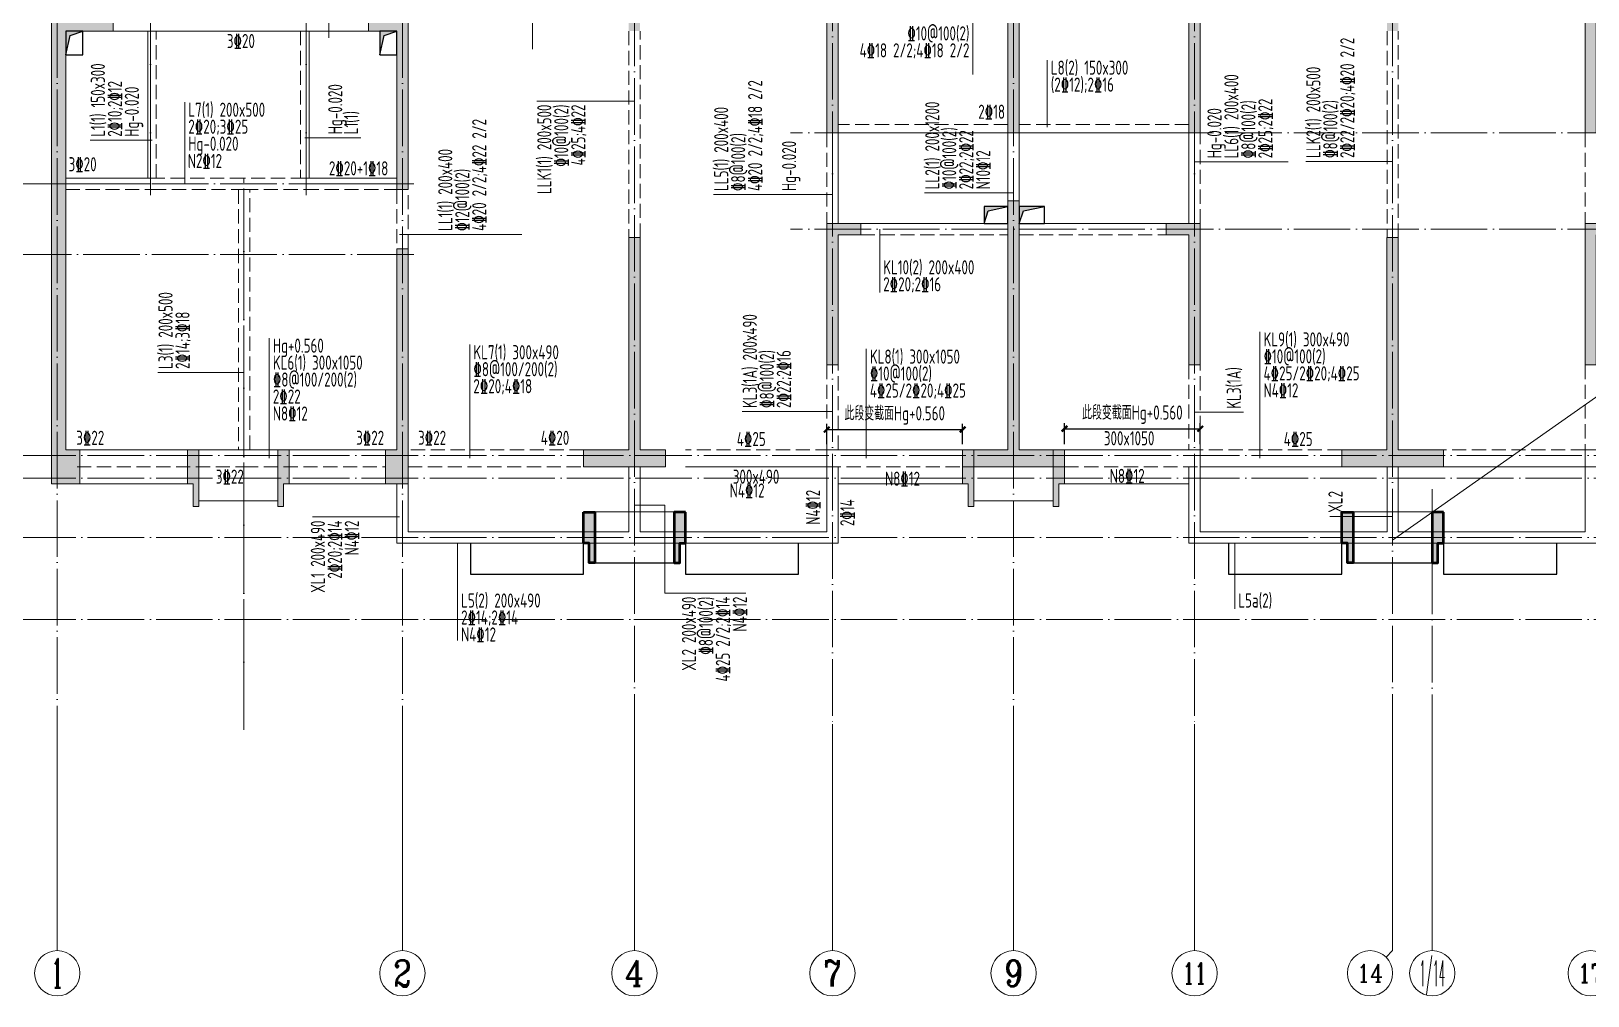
# Model space of a CAD drawing. Extents: x -129922 to 1190196, y -520662 to 139923.
# Drawn here: x 982609 to 1010121, y -324165 to -307113 of the extents above; entities that cross this region are included whole.
import ezdxf
from ezdxf.enums import TextEntityAlignment as Align

# ---------------------------------------------------------------- set-up
doc = ezdxf.new("R2010")
doc.units = 0
doc.header["$LTSCALE"] = 1000
doc.header["$MEASUREMENT"] = 0
doc.linetypes.add('DASH', pattern=[0.35, 0.25, -0.1])
doc.linetypes.add('DOTE', pattern=[2.42, 2, -0.2, 0.02, -0.2])
for name, color, linetype, lineweight in [('A-墙体', 140, 'Continuous', 50), ('A-大样-填充', 8, 'Continuous', 9), ('A-标注-轴号', 3, 'Continuous', 15), ('A-标注-轴号文字', 7, 'Continuous', 15), ('A-轴线-塔楼', 1, 'DOTE', 9), ('A-轴线-塔楼$J4-三层平面图-山2', 1, 'DOTE', 9), ('A-轴线-隔墙', 41, 'DOTE', 9), ('S-基础-DQ', 6, 'Continuous', 20), ('S-墙柱-HATCH', 251, 'Continuous', 9), ('S-墙柱-WALL', 6, 'Continuous', 20), ('S-大样-DIM', 3, 'Continuous', 20), ('S-大样-HATCH', 251, 'Continuous', 9), ('S-大样-实线', 2, 'Continuous', 20), ('S-板-BEAM', 4, 'DASH', 20), ('S-板-BEAM-CON', 2, 'Continuous', 20), ('S-板-文字', 7, 'Continuous', 20), ('S-板-模板线条', 140, 'Continuous', 20), ('S-梁-垂直原位标注', 140, 'Continuous', 20), ('S-梁-垂直集中标注', 45, 'Continuous', 20), ('S-梁-水平原位标注', 21, 'Continuous', 20), ('S-梁-水平集中标注', 191, 'Continuous', 20)]:
    doc.layers.add(name, color=color, linetype=linetype, lineweight=lineweight)
doc.layers.add('HOLE', color=5, linetype='Continuous')
doc.layers.add('HOLE_HATCH', color=9, linetype='Continuous')
doc.styles.add('_TCH_AXIS', font='COMPLEX.shx', dxfattribs={"bigfont": 'hztxt.shx'})
doc.styles.add('COMPLEX', font='COMPLEX')
doc.styles.add('TSSD_Rein', font='tssdeng.shx', dxfattribs={"width": 0.7, "bigfont": 'hztxt.shx'})
doc.styles.add('TSSD_REIN_T3', font='tssdeng.shx', dxfattribs={"width": 0.7, "bigfont": 'hztxt.shx'})
doc.dimstyles.new('_TCH_ARCH&&100', dxfattribs={"dimtxt": 250, "dimasz": 100, "dimexe": 100, "dimexo": 100, "dimgap": 100, "dimtad": 1, "dimdec": 0, "dimzin": 0, "dimdsep": 46, "dimtxsty": 'TSSD_REIN_T3', "dimblk": 'ARCHTICK', "dimcen": 0.09, "dimclrt": 7, "dimazin": 2, "dimtfac": 1, "dimtdec": 0, "dimtix": 1, "dimtmove": 2, "dimatfit": 3, "dimfxl": 0, "dimtolj": 1, "dimtzin": 0, "dimarcsym": 0})

# ---------------------------------------------------------------- blocks, each defined once
blk = doc.blocks.new('20191023.11405152')
at = {"layer": 'S-大样-HATCH'}
h = blk.add_hatch(color=256, dxfattribs=at)
h.dxf.hatch_style = 1
h.paths.add_polyline_path([(-100, 0), (0, 0), (0, -400), (100, -400), (100, 600), (-100, 600)])
at = {"layer": 'S-大样-实线'}
blk.add_lwpolyline([(-100, 0), (0, 0), (0, -400), (100, -400), (100, 600), (-100, 600)], close=True, dxfattribs=at)
blk = doc.blocks.new('_ArchTick')
at = {"color": 0, "linetype": 'ByBlock', "const_width": 0.4}
blk.add_lwpolyline([(-0.5, -0.5), (0.5, 0.5)], dxfattribs=at)
blk = doc.blocks.new('*D508')
at = {"layer": 'Defpoints', "color": 0, "linetype": 'Continuous'}
for p in [(999071, -314155), (996671, -314513), (999071, -314513)]:
    blk.add_point(p, dxfattribs=at)
at = {"layer": 'S-梁-水平集中标注', "color": 0, "linetype": 'Continuous', "lineweight": -2}
for p, q in [((996671, -314413), (996671, -314055)), ((996671, -314155), (999071, -314155)), ((999071, -314413), (999071, -314055))]:
    blk.add_line(p, q, dxfattribs=at)
at = {"layer": 'S-梁-水平集中标注', "color": 0, "linetype": 'Continuous', "lineweight": -2, "xscale": 100, "yscale": 100, "zscale": 100, "rotation": 180}
blk.add_blockref('_ArchTick', (996671, -314155), dxfattribs=at)
at = {"layer": 'S-梁-水平集中标注', "color": 0, "linetype": 'Continuous', "lineweight": -2, "xscale": 100, "yscale": 100, "zscale": 100}
blk.add_blockref('_ArchTick', (999071, -314155), dxfattribs=at)
at = {"layer": 'S-梁-水平集中标注', "color": 7, "linetype": 'Continuous', "insert": (997871, -313906), "char_height": 250, "attachment_point": 5, "style": 'TSSD_REIN_T3'}
blk.add_mtext('\\A1;此段变截面Hg+0.560', dxfattribs=at)
blk = doc.blocks.new('*D509')
at = {"layer": 'Defpoints', "color": 0, "linetype": 'Continuous'}
for p in [(1003271, -314141), (1000871, -314513), (1003271, -314513)]:
    blk.add_point(p, dxfattribs=at)
at = {"layer": 'S-梁-水平集中标注', "color": 0, "linetype": 'Continuous', "lineweight": -2}
for p, q in [((1000871, -314413), (1000871, -314041)), ((1000871, -314141), (1003271, -314141)), ((1003271, -314413), (1003271, -314041))]:
    blk.add_line(p, q, dxfattribs=at)
at = {"layer": 'S-梁-水平集中标注', "color": 0, "linetype": 'Continuous', "lineweight": -2, "xscale": 100, "yscale": 100, "zscale": 100, "rotation": 180}
blk.add_blockref('_ArchTick', (1000871, -314141), dxfattribs=at)
at = {"layer": 'S-梁-水平集中标注', "color": 0, "linetype": 'Continuous', "lineweight": -2, "xscale": 100, "yscale": 100, "zscale": 100}
blk.add_blockref('_ArchTick', (1003271, -314141), dxfattribs=at)
at = {"layer": 'S-梁-水平集中标注', "color": 7, "linetype": 'Continuous', "insert": (1002071, -313892), "char_height": 250, "attachment_point": 5, "style": 'TSSD_REIN_T3'}
blk.add_mtext('\\A1;此段变截面Hg+0.560', dxfattribs=at)
blk = doc.blocks.new('sfdhgfjhgfkjhgkjhgk')
at = {"layer": 'S-板-BEAM'}
for p, q in [((6590541, -1427554), (6590541, -1424954)), ((6593091, -1424954), (6593091, -1427554)), ((6598891, -1424954), (6598891, -1428604)), ((6599091, -1428604), (6599091, -1424954)), ((6612291, -1424954), (6612291, -1428604)), ((6612491, -1428604), (6612491, -1424954)), ((6602391, -1426754), (6602391, -1428354)), ((6605591, -1426604), (6602591, -1426604)), ((6608791, -1426604), (6605791, -1426604)), ((6608991, -1428354), (6608991, -1426754)), ((6615791, -1426754), (6615791, -1428354)), ((6592091, -1427554), (6590466, -1427554)), ((6593166, -1427554), (6592091, -1427554)), ((6588941, -1427754), (6590466, -1427754)), ((6590466, -1427754), (6592091, -1427754)), ((6591991, -1427754), (6591991, -1432354)), ((6592091, -1427754), (6593166, -1427754)), ((6592191, -1432354), (6592191, -1427754)), ((6593166, -1427754), (6594791, -1427754)), ((6594791, -1427754), (6594791, -1428804)), ((6594991, -1428804), (6594991, -1427754)), ((6602991, -1428554), (6605591, -1428554)), ((6605791, -1428554), (6608391, -1428554)), ((6602391, -1430854), (6602391, -1432354)), ((6602591, -1432354), (6602591, -1430854)), ((6608791, -1430854), (6608791, -1432354)), ((6608991, -1432354), (6608991, -1430854)), ((6615791, -1430854), (6615791, -1432354)), ((6598091, -1432354), (6594991, -1432354)), ((6602441, -1432354), (6599891, -1432354)), ((6611841, -1432354), (6608991, -1432354)), ((6615791, -1432354), (6613291, -1432354)), ((6589141, -1432654), (6592091, -1432654)), ((6592091, -1432654), (6594591, -1432654)), ((6594991, -1432654), (6598091, -1432654)), ((6602391, -1432654), (6604791, -1432654)), ((6606591, -1432654), (6608991, -1432654)), ((6615791, -1432654), (6618191, -1432654))]:
    blk.add_line(p, q, dxfattribs=at)
at = {"layer": 'S-板-BEAM-CON'}
for p, q in [((6589781, -1424954), (6590466, -1424954)), ((6590391, -1424954), (6590391, -1427554)), ((6593166, -1424954), (6590466, -1424954)), ((6590466, -1424954), (6593166, -1424954)), ((6593166, -1424954), (6593591, -1424954)), ((6593241, -1427554), (6593241, -1424954)), ((6593591, -1424954), (6594291, -1424954)), ((6602591, -1426754), (6605591, -1426754)), ((6602591, -1428354), (6602591, -1426754)), ((6605591, -1426754), (6605591, -1427954)), ((6605791, -1426754), (6608791, -1426754)), ((6605791, -1426754), (6605791, -1427954)), ((6608791, -1426754), (6608791, -1428354)), ((6590466, -1427554), (6588941, -1427554)), ((6594791, -1427554), (6593166, -1427554)), ((6605591, -1428354), (6602991, -1428354)), ((6608391, -1428354), (6605791, -1428354)), ((6592091, -1432354), (6589141, -1432354)), ((6594591, -1432354), (6592091, -1432354)), ((6604791, -1432354), (6602391, -1432354)), ((6602391, -1432354), (6602391, -1433804)), ((6608991, -1432354), (6606591, -1432354)), ((6608991, -1433804), (6608991, -1432354)), ((6618191, -1432354), (6615791, -1432354)), ((6615791, -1432354), (6615791, -1433804)), ((6598891, -1432654), (6598891, -1433804)), ((6599091, -1433804), (6599091, -1432654)), ((6599891, -1432654), (6602391, -1432654)), ((6602591, -1434004), (6602591, -1432654)), ((6608791, -1432654), (6608791, -1434004)), ((6608991, -1432654), (6611841, -1432654)), ((6612291, -1432654), (6612291, -1433804)), ((6612491, -1433804), (6612491, -1432654)), ((6613291, -1432654), (6615791, -1432654)), ((6594791, -1432954), (6594791, -1434004)), ((6594991, -1433804), (6594991, -1432954)), ((6598891, -1433804), (6594991, -1433804)), ((6602391, -1433804), (6599091, -1433804)), ((6612291, -1433804), (6608991, -1433804)), ((6615791, -1433804), (6612491, -1433804)), ((6594791, -1434004), (6598991, -1434004)), ((6598991, -1434004), (6602591, -1434004)), ((6608791, -1434004), (6612391, -1434004)), ((6612391, -1434004), (6615991, -1434004))]:
    blk.add_line(p, q, dxfattribs=at)
at = {"layer": 'S-板-模板线条', "lineweight": -3}
for p, q in [((6596091, -1434004), (6596091, -1434554)), ((6598091, -1434554), (6598091, -1433954)), ((6599891, -1433954), (6599891, -1434554)), ((6601891, -1434554), (6601891, -1434004)), ((6609491, -1434004), (6609491, -1434554)), ((6611491, -1434554), (6611491, -1434004)), ((6613291, -1434004), (6613291, -1434554)), ((6615291, -1434554), (6615291, -1434004)), ((6598291, -1434354), (6599691, -1434354)), ((6611691, -1434354), (6613091, -1434354)), ((6596091, -1434554), (6598091, -1434554)), ((6599891, -1434554), (6601891, -1434554)), ((6609491, -1434554), (6611491, -1434554)), ((6613291, -1434554), (6615291, -1434554))]:
    blk.add_line(p, q, dxfattribs=at)
at = {"layer": 'S-板-模板线条', "ltscale": 0.5}
for points in [[(6588691, -1432954), (6591191, -1432954), (6591191, -1433354), (6591291, -1433354), (6591291, -1433254), (6592691, -1433254), (6592691, -1433354), (6592791, -1433354), (6592791, -1432954), (6594791, -1432954), (6594791, -1434004), (6598091, -1434004), (6598091, -1433454), (6599891, -1433454), (6599891, -1434004), (6602591, -1434004), (6602591, -1432954), (6604891, -1432954), (6604891, -1433354), (6604991, -1433354), (6604991, -1433254), (6606391, -1433254), (6606391, -1433354), (6606491, -1433354), (6606491, -1432954), (6608791, -1432954), (6608791, -1434004), (6611491, -1434004), (6611491, -1433454), (6612391, -1433454)], [(6615991, -1434004), (6613291, -1434004), (6613291, -1433454), (6612391, -1433454)]]:
    blk.add_lwpolyline(points, dxfattribs=at)
blk = doc.blocks.new('safdjhfgjhgfkjhgk')
at = {"layer": 'S-梁-水平集中标注'}
blk.add_line((6921835, -1434004), (6921835, -1435166), dxfattribs=at)
at = {"layer": 'S-梁-水平集中标注', "linetype": 'Continuous', "style": 'TSSD_Rein', "width": 0.7}
blk.add_text('L5a(2)', height=250, dxfattribs=at).set_placement((6921898, -1435143))
blk = doc.blocks.new('_AXISO')
blk.add_circle((0, 0), 0.5)
at = {"layer": 'S-板-文字', "style": 'COMPLEX', "width": 1.041667}
blk.add_attdef('A', text='', height=0.56, dxfattribs=at).set_placement((-0.25, -0.28), (0.25, -0.28), align=Align.FIT)
blk = doc.blocks.new('ZHOUWANG3')
at = {"layer": 'A-标注-轴号'}
for p, q in [((88652, 226834), (88652, 222834)), ((94752, 226834), (94752, 222834)), ((98852, 226834), (98852, 222834)), ((102352, 226834), (102352, 222834)), ((105552, 226834), (105552, 222834)), ((108752, 226834), (108752, 222834)), ((112252, 226834), (112252, 222834)), ((112952, 226834), (112952, 222834)), ((112135, 222716), (112252, 222834))]:
    blk.add_line(p, q, dxfattribs=at)
at = {"layer": 'A-轴线-塔楼', "linetype": 'DOTE', "ltscale": 0.5}
for p, q in [((88652, 248942), (88652, 226834)), ((94752, 248942), (94752, 226834)), ((105552, 248942), (105552, 226834)), ((98852, 241886), (98852, 226834)), ((112252, 241886), (112252, 226834)), ((102352, 240086), (102352, 226834)), ((108752, 240086), (108752, 226834)), ((122394, 235586), (101608, 235586)), ((139798, 231586), (85362, 231586)), ((112952, 230993), (112952, 226834)), ((139798, 228686), (85362, 228686))]:
    blk.add_line(p, q, dxfattribs=at)
at = {"layer": 'A-轴线-隔墙', "ltscale": 0.5}
for p, q in [((90302, 236186), (90302, 248942)), ((93052, 236186), (93052, 248942)), ((93452, 238966), (93452, 248942)), ((97052, 238770), (97052, 241936)), ((122394, 237286), (101608, 237286)), ((94952, 236386), (85362, 236386)), ((91952, 226834), (91952, 236486)), ((94952, 235136), (85362, 235136)), ((139798, 231186), (85362, 231186)), ((139798, 230136), (85362, 230136))]:
    blk.add_line(p, q, dxfattribs=at)
at = {"layer": 'A-标注-轴号'}
ref = blk.add_blockref('_AXISO', (88652, 222434), dxfattribs=dict(at, xscale=800, yscale=800, zscale=800))
ref.add_attrib('A', '1', dxfattribs={"layer": 'A-标注-轴号文字', "height": 515, "style": '_TCH_AXIS'}).set_placement((88542, 222176), (88762, 222176), align=Align.FIT)
ref = blk.add_blockref('_AXISO', (94752, 222434), dxfattribs=dict(at, xscale=800, yscale=800, zscale=800))
ref.add_attrib('A', '2', dxfattribs={"layer": 'A-标注-轴号文字', "height": 466, "style": '_TCH_AXIS'}).set_placement((94597, 222201), (94907, 222201), align=Align.FIT)
ref = blk.add_blockref('_AXISO', (98852, 222434), dxfattribs=dict(at, xscale=800, yscale=800, zscale=800))
ref.add_attrib('A', '4', dxfattribs={"layer": 'A-标注-轴号文字', "height": 445, "style": '_TCH_AXIS'}).set_placement((98682, 222211), (99022, 222211), align=Align.FIT)
ref = blk.add_blockref('_AXISO', (102352, 222434), dxfattribs=dict(at, xscale=800, yscale=800, zscale=800))
ref.add_attrib('A', '7', dxfattribs={"layer": 'A-标注-轴号文字', "height": 466, "style": '_TCH_AXIS'}).set_placement((102197, 222201), (102507, 222201), align=Align.FIT)
ref = blk.add_blockref('_AXISO', (105552, 222434), dxfattribs=dict(at, xscale=800, yscale=800, zscale=800))
ref.add_attrib('A', '9', dxfattribs={"layer": 'A-标注-轴号文字', "height": 466, "style": '_TCH_AXIS'}).set_placement((105397, 222201), (105707, 222201), align=Align.FIT)
ref = blk.add_blockref('_AXISO', (108752, 222434), dxfattribs=dict(at, xscale=800, yscale=800, zscale=800))
ref.add_attrib('A', '11', dxfattribs={"layer": 'A-标注-轴号文字', "height": 368.8, "style": '_TCH_AXIS'}).set_placement((108541, 222249), (108963, 222249), align=Align.FIT)
ref = blk.add_blockref('_AXISO', (111852, 222434), dxfattribs=dict(at, xscale=800, yscale=800, zscale=800))
ref.add_attrib('A', '14', dxfattribs={"layer": 'A-标注-轴号文字', "height": 314.1, "style": '_TCH_AXIS'}).set_placement((111620, 222277), (112084, 222277), align=Align.FIT)
ref = blk.add_blockref('_AXISO', (112952, 222434), dxfattribs=dict(at, xscale=800, yscale=800, zscale=800))
ref.add_attrib('A', '1/14', dxfattribs={"layer": 'A-标注-轴号文字', "height": 452.5, "style": '_TCH_AXIS', "width": 0.308824}).set_placement((112726, 222207), (113178, 222207), align=Align.FIT)
ref = blk.add_blockref('_AXISO', (115752, 222434), dxfattribs=dict(at, xscale=800, yscale=800, zscale=800))
ref.add_attrib('A', '17', dxfattribs={"layer": 'A-标注-轴号文字', "height": 328.4, "style": '_TCH_AXIS'}).set_placement((115525, 222269), (115979, 222269), align=Align.FIT)
blk = doc.blocks.new('sgjhfgjhgj')
at = {"layer": 'HOLE_HATCH', "ltscale": 0.5}
for points in [[(260719, 602712), (261019, 602712), (260794, 602637), (260719, 602292)], [(266269, 602712), (266569, 602712), (266344, 602637), (266269, 602292)], [(276948, 599612), (277368, 599612), (277023, 599537), (276948, 599312)], [(277569, 599612), (278014, 599612), (277644, 599537), (277569, 599312)]]:
    blk.add_hatch(color=256, dxfattribs=at).paths.add_polyline_path(points)
at = {"layer": 'HOLE', "ltscale": 0.5}
for points in [[(260719, 602292), (261019, 602292), (261019, 602712), (260719, 602712)], [(266269, 602292), (266569, 602292), (266569, 602712), (266269, 602712)], [(276948, 599312), (277368, 599312), (277368, 599612), (276948, 599612)], [(277569, 599312), (278014, 599312), (278014, 599612), (277569, 599612)]]:
    blk.add_lwpolyline(points, close=True, dxfattribs=at)
for points in [[(260719, 602292), (260794, 602637), (261019, 602712)], [(266269, 602292), (266344, 602637), (266569, 602712)], [(276948, 599312), (277023, 599537), (277368, 599612)], [(277569, 599312), (277644, 599537), (278014, 599612)]]:
    blk.add_lwpolyline(points, dxfattribs=at)
blk = doc.blocks.new('safhgfjhgfj')
at = {"layer": 'S-墙柱-HATCH', "ltscale": 0.2}
h = blk.add_hatch(color=256, dxfattribs=at)
h.paths.add_polyline_path([(6336110, -688648), (6336110, -694018), (6335910, -694018), (6335910, -693248), (6333210, -693248), (6333210, -693048), (6333310, -693048), (6335910, -693048), (6335910, -687998), (6336510, -687998), (6336510, -688648)])
h.paths.add_polyline_path([(6312710, -703448), (6312710, -703148), (6311910, -703148), (6311910, -698748), (6311710, -698748), (6311710, -703148), (6310910, -703148), (6310910, -703448)])
h.paths.add_polyline_path([(6311910, -697548), (6311710, -697548), (6311710, -695048), (6311310, -695048), (6311310, -694848), (6312310, -694848), (6312310, -695048), (6311910, -695048)])
h.paths.add_polyline_path([(6325110, -697548), (6325310, -697548), (6325310, -695048), (6325710, -695048), (6325710, -694848), (6324710, -694848), (6324710, -695048), (6325110, -695048)])
h.paths.add_polyline_path([(6324310, -703448), (6324310, -703148), (6325110, -703148), (6325110, -698748), (6325310, -698748), (6325310, -703148), (6326110, -703148), (6326110, -703448)])
h.paths.add_polyline_path([(6331360, -703448), (6331360, -703148), (6331810, -703148), (6331810, -699398), (6332010, -699398), (6332010, -703148), (6332810, -703148), (6332810, -703448)])
h.paths.add_polyline_path([(6332010, -695748), (6331810, -695748), (6331810, -693248), (6331660, -693248), (6331660, -693048), (6332010, -693048)])
h.paths.add_polyline_path([(6336310, -703148), (6336110, -703148), (6336110, -699598), (6335910, -699598), (6335910, -703748), (6336310, -703748)])
h.paths.add_polyline_path([(6336610, -695748), (6336110, -695748), (6336110, -698548), (6335910, -698548), (6335910, -695498), (6336610, -695498)])
h.paths.add_polyline_path([(6319410, -703448), (6319410, -703148), (6318610, -703148), (6318610, -699398), (6318410, -699398), (6318410, -703148), (6317610, -703148), (6317610, -703448)])
h.paths.add_polyline_path([(6318410, -695748), (6318610, -695748), (6318610, -693248), (6318960, -693248), (6318960, -693048), (6318060, -693048), (6318060, -693248), (6318410, -693248)])
h.paths.add_polyline_path([(6307910, -693048), (6307910, -693248), (6309510, -693248), (6309510, -693688), (6309710, -693688), (6309710, -693048)])
h.paths.add_polyline_path([(6314110, -693248), (6315860, -693248), (6315860, -693048), (6313910, -693048), (6313910, -693688), (6314110, -693688)])
h.paths.add_polyline_path([(6322910, -693248), (6321160, -693248), (6321160, -693048), (6323110, -693048), (6323110, -693688), (6322910, -693688)])
h.paths.add_polyline_path([(6329135, -693048), (6329135, -693248), (6327510, -693248), (6327510, -693688), (6327310, -693688), (6327310, -693048)])
h.paths.add_polyline_path([(6321360, -691748), (6321360, -690648), (6319760, -690648), (6319760, -688348), (6317260, -688348), (6317260, -690648), (6315660, -690648), (6315660, -691748), (6315860, -691748), (6315860, -690848), (6317960, -690848), (6317960, -690648), (6317460, -690648), (6317460, -688548), (6319560, -688548), (6319560, -690648), (6319060, -690648), (6319060, -690848), (6321160, -690848), (6321160, -691748)])
h.paths.add_polyline_path([(6307910, -690498), (6307910, -691698), (6308110, -691698), (6308110, -687998), (6305610, -687998), (6305610, -688698), (6305810, -688698), (6305810, -688198), (6307910, -688198), (6307910, -690298), (6305810, -690298), (6305810, -689798), (6305610, -689798), (6305610, -690498)])
h.paths.add_polyline_path([(6300910, -688648), (6300910, -694018), (6301110, -694018), (6301110, -693248), (6303810, -693248), (6303810, -693048), (6303710, -693048), (6301110, -693048), (6301110, -687998), (6300510, -687998), (6300510, -688648)])
h.paths.add_polyline_path([(6313910, -695048), (6314910, -695048), (6314910, -697548), (6315110, -697548), (6315110, -694848), (6313910, -694848)])
h.paths.add_polyline_path([(6300410, -695748), (6300910, -695748), (6300910, -698548), (6301110, -698548), (6301110, -695498), (6300410, -695498)])
h.paths.add_polyline_path([(6295310, -703148), (6295060, -703148), (6295060, -695748), (6295900, -695748), (6295900, -695498), (6294810, -695498), (6294810, -703748), (6295310, -703748)])
h.paths.add_polyline_path([(6305660, -703448), (6305660, -703148), (6305210, -703148), (6305210, -699398), (6305010, -699398), (6305010, -703148), (6304210, -703148), (6304210, -703448)])
h.paths.add_polyline_path([(6315110, -701648), (6315110, -699148), (6314510, -699148), (6314510, -699348), (6314910, -699348), (6314910, -701648)])
h.paths.add_polyline_path([(6308710, -699348), (6309110, -699348), (6309110, -699148), (6308510, -699148), (6308510, -701648), (6308710, -701648)])
h.paths.add_polyline_path([(6308710, -695048), (6309710, -695048), (6309710, -694848), (6308510, -694848), (6308510, -697548), (6308710, -697548)])
h.paths.add_polyline_path([(6305010, -695748), (6305210, -695748), (6305210, -693248), (6305360, -693248), (6305360, -693048), (6305010, -693048)])
h.paths.add_polyline_path([(6328110, -690798), (6330810, -690798), (6330810, -690148), (6330610, -690148), (6330610, -690598), (6328110, -690598), (6328110, -688598), (6330610, -688598), (6330610, -689048), (6330810, -689048), (6330810, -687998), (6330310, -687998), (6330310, -688398), (6327910, -688398), (6327910, -691698), (6328110, -691698)])
h.paths.add_polyline_path([(6323110, -695048), (6322110, -695048), (6322110, -697548), (6321910, -697548), (6321910, -694848), (6323110, -694848)])
h.paths.add_polyline_path([(6341710, -703148), (6341960, -703148), (6341960, -695748), (6341120, -695748), (6341120, -695498), (6342210, -695498), (6342210, -703748), (6341710, -703748)])
h.paths.add_polyline_path([(6321910, -701648), (6321910, -699148), (6322510, -699148), (6322510, -699348), (6322110, -699348), (6322110, -701648)])
h.paths.add_polyline_path([(6328310, -699348), (6327910, -699348), (6327910, -699148), (6328510, -699148), (6328510, -701648), (6328310, -701648)])
h.paths.add_polyline_path([(6328310, -695048), (6327310, -695048), (6327310, -694848), (6328510, -694848), (6328510, -697548), (6328310, -697548)])
h.paths.add_polyline_path([(6300710, -703148), (6300910, -703148), (6300910, -699598), (6301110, -699598), (6301110, -703748), (6300710, -703748)])
at = {"layer": 'S-墙柱-WALL'}
for points in [[(6308710, -695048), (6309710, -695048), (6309710, -694848), (6308510, -694848), (6308510, -697548), (6308710, -697548)], [(6311910, -697548), (6311710, -697548), (6311710, -695048), (6311310, -695048), (6311310, -694848), (6312310, -694848), (6312310, -695048), (6311910, -695048)], [(6313910, -695048), (6314910, -695048), (6314910, -697548), (6315110, -697548), (6315110, -694848), (6313910, -694848)], [(6323110, -695048), (6322110, -695048), (6322110, -697548), (6321910, -697548), (6321910, -694848), (6323110, -694848)], [(6295310, -703148), (6295060, -703148), (6295060, -695748), (6295900, -695748), (6295900, -695498), (6294810, -695498), (6294810, -703748), (6295310, -703748)], [(6300410, -695748), (6300910, -695748), (6300910, -698548), (6301110, -698548), (6301110, -695498), (6300410, -695498)], [(6312710, -703448), (6312710, -703148), (6311910, -703148), (6311910, -698748), (6311710, -698748), (6311710, -703148), (6310910, -703148), (6310910, -703448)], [(6308710, -699348), (6309110, -699348), (6309110, -699148), (6308510, -699148), (6308510, -701648), (6308710, -701648)], [(6315110, -701648), (6315110, -699148), (6314510, -699148), (6314510, -699348), (6314910, -699348), (6314910, -701648)], [(6321910, -701648), (6321910, -699148), (6322510, -699148), (6322510, -699348), (6322110, -699348), (6322110, -701648)], [(6300710, -703148), (6300910, -703148), (6300910, -699598), (6301110, -699598), (6301110, -703748), (6300710, -703748)], [(6305660, -703448), (6305660, -703148), (6305210, -703148), (6305210, -699398), (6305010, -699398), (6305010, -703148), (6304210, -703148), (6304210, -703448)], [(6319410, -703448), (6319410, -703148), (6318610, -703148), (6318610, -699398), (6318410, -699398), (6318410, -703148), (6317610, -703148), (6317610, -703448)]]:
    blk.add_lwpolyline(points, close=True, dxfattribs=at)

msp = doc.modelspace()

# ---------------------------------------------------------------- hatches: boundary and pattern name
at = {"layer": 'A-大样-填充', "ltscale": 0.5}
h = msp.add_hatch(color=256, dxfattribs=at)
h.dxf.hatch_style = 1
h.paths.add_polyline_path([(992370.7, -315612.6), (992570.7, -315612.6), (992570.7, -316512.6), (992470.7, -316512.6), (992470.7, -316162.6), (992370.7, -316162.6)])
h = msp.add_hatch(color=256, dxfattribs=at)
h.dxf.hatch_style = 1
h.paths.add_polyline_path([(994170.7, -315612.6), (993970.7, -315612.6), (993970.7, -316512.6), (994070.7, -316512.6), (994070.7, -316162.6), (994170.7, -316162.6)])
h = msp.add_hatch(color=256, dxfattribs=at)
h.dxf.hatch_style = 1
h.paths.add_polyline_path([(1005770.7, -315612.6), (1005970.7, -315612.6), (1005970.7, -316512.6), (1005870.7, -316512.6), (1005870.7, -316162.6), (1005770.7, -316162.6)])
h = msp.add_hatch(color=256, dxfattribs=at)
h.dxf.hatch_style = 1
h.paths.add_polyline_path([(1007570.7, -315612.6), (1007370.7, -315612.6), (1007370.7, -316512.6), (1007470.7, -316512.6), (1007470.7, -316162.6), (1007570.7, -316162.6)])

# ---------------------------------------------------------------- linework, layer by layer
at = {"layer": 'A-墙体'}
for points in [[(992370.7, -315612.6), (992570.7, -315612.6), (992570.7, -316512.6), (992470.7, -316512.6), (992470.7, -316162.6), (992370.7, -316162.6), (992370.7, -315612.6)], [(994170.7, -315612.6), (993970.7, -315612.6), (993970.7, -316512.6), (994070.7, -316512.6), (994070.7, -316162.6), (994170.7, -316162.6), (994170.7, -315612.6)], [(1005770.7, -315612.6), (1005970.7, -315612.6), (1005970.7, -316512.6), (1005870.7, -316512.6), (1005870.7, -316162.6), (1005770.7, -316162.6), (1005770.7, -315612.6)], [(1007570.7, -315612.6), (1007370.7, -315612.6), (1007370.7, -316512.6), (1007470.7, -316512.6), (1007470.7, -316162.6), (1007570.7, -316162.6), (1007570.7, -315612.6)]]:
    msp.add_lwpolyline(points, dxfattribs=at)
at = {"layer": 'A-轴线-塔楼$J4-三层平面图-山2'}
msp.add_lwpolyline([(986370.7, -319465.4), (986370.7, -309712.6)], dxfattribs=at)
at = {"layer": 'S-基础-DQ', "ltscale": 0.5}
for points in [[(983220.7, -309812.6), (984720.7, -309812.6), (984720.7, -307112.6)], [(988970.7, -309812.6), (987470.7, -309812.6), (987470.7, -307112.6)], [(996770.7, -310512.6), (996770.7, -308912.6)], [(1003170.7, -310512.6), (1003170.7, -308912.6)]]:
    msp.add_lwpolyline(points, dxfattribs=at)
at = {"layer": 'S-梁-垂直原位标注'}
msp.add_lwpolyline([(1006670.7, -316112.6), (1030270.7, -299512.6)], dxfattribs=at)
at = {"layer": 'S-梁-垂直集中标注'}
for p, q in [((993270.7, -308347.9), (991543.2, -308347.9)), ((984745.7, -309042.4), (983653.9, -309042.4)), ((987445.7, -308998.9), (988436.1, -308998.9)), ((1003170.7, -309423.2), (1004826.8, -309423.2)), ((1006670.7, -309417.1), (1005134.4, -309417.1)), ((996770.7, -310001.1), (994669.4, -310001.1)), ((999970.7, -309971.7), (998399.4, -309971.7)), ((989120.7, -310706.1), (991282.2, -310706.1)), ((986370.7, -313146.2), (984849.7, -313146.2)), ((996770.7, -313836.6), (995176, -313836.6)), ((1003170.7, -313848.3), (1004036.7, -313848.3)), ((993270.7, -315488.8), (993810.4, -315488.8)), ((993810.4, -315488.8), (993810.4, -317046.7)), ((989120.7, -315700.3), (987579.7, -315700.3)), ((1006670.7, -315689.2), (1005563.3, -315689.2)), ((993810.4, -317046.7), (995239.4, -317046.7))]:
    msp.add_line(p, q, dxfattribs=at)
at = {"layer": 'S-梁-水平集中标注'}
for p, q in [((999254.1, -306312.6), (999254.1, -307877.3)), ((1000566.8, -308812.6), (1000566.8, -307623.2)), ((985324.6, -309812.6), (985324.6, -308367.3)), ((997605.1, -310612.6), (997605.1, -311731.3)), ((1004326.2, -314662.6), (1004326.2, -312427.1)), ((986818.2, -314662.6), (986818.2, -312536.9)), ((990361.8, -314662.6), (990361.8, -312653.8)), ((997368.9, -314662.6), (997368.9, -312730.7)), ((990145.5, -316162.6), (990145.5, -317882.5))]:
    msp.add_line(p, q, dxfattribs=at)

# ---------------------------------------------------------------- block references
for name, p in [('ZHOUWANG3', (894418.8, -546199)), ('sgjhfgjhgj', (722502.1, -909824.7))]:
    msp.add_blockref(name, p)
at = {"layer": 'S-墙柱-HATCH'}
msp.add_blockref('safhgfjhgfj', (-5311839.7, 388635.8), dxfattribs=at)
at = {"layer": 'S-大样-DIM'}
msp.add_blockref('sfdhgfjhgfkjhgkjhgk', (-5605719.9, 1117841.6), dxfattribs=at)
at = {"layer": 'S-大样-实线'}
for p in [(985470.7, -315112.6), (999170.7, -315112.6)]:
    msp.add_blockref('20191023.11405152', p, dxfattribs=at)
at = {"layer": 'S-大样-实线', "xscale": -1}
for p in [(987070.7, -315112.6), (1000770.7, -315112.6)]:
    msp.add_blockref('20191023.11405152', p, dxfattribs=at)
at = {"layer": 'S-板-模板线条'}
msp.add_blockref('safdjhfgjhgfkjhgk', (-5917954.4, 1117841.6), dxfattribs=at)

# ---------------------------------------------------------------- texts
at = {"layer": 'S-梁-垂直原位标注', "linetype": 'Continuous', "style": 'TSSD_Rein', "width": 0.7}
for s, p in [('N4\x8412', (996552.1, -315836.9)), ('2\x8414', (997158.1, -315861.3))]:
    msp.add_text(s, height=250, rotation=90, dxfattribs=at).set_placement(p)
at = {"layer": 'S-梁-垂直集中标注', "linetype": 'Continuous', "style": 'TSSD_Rein', "width": 0.7}
for s, p in [('2\x8422/2\x8420;4\x8420 2/2', (1005994, -309354.6)), ('L1(1) 150x300', (983913.5, -308979.9)), ('LLK2(1) 200x500', (1005394, -309354.6)), ('2\x8410;2\x8412', (984213.5, -308979.9)), ('Hg-0.020', (984513.5, -308979.9)), ('Hg-0.020', (988108.1, -308936.4)), ('4\x8420 2/2;4\x8418 2/2', (995529, -309938.6)), ('LL6(1) 200x400', (1003946.1, -309360.7)), ('LL2(1) 200x1200', (998659, -309909.2)), ('\x848@100(2)', (1004246.1, -309360.7)), ('2\x8425;2\x8422', (1004546.1, -309360.7)), ('\x848@100(2)', (1005694, -309354.6)), ('L1(1)', (988388, -308936.4)), ('4\x8420 2/2;4\x8422 2/2', (990652.8, -310643.6)), ('LL5(1) 200x400', (994929, -309938.6)), ('Hg-0.020', (1003646.1, -309360.7)), ('\x848@100(2)', (995229, -309938.6)), ('\x8410@100(2)', (998959, -309909.2)), ('2\x8422;2\x8422', (999259, -309909.2)), ('LL1(1) 200x400', (990052.8, -310643.6)), ('Hg-0.020', (996129, -309938.6)), ('N10\x8412', (999559, -309909.2)), ('\x8412@100(2)', (990352.8, -310643.6)), ('L3(1) 200x500', (985109.4, -313083.7)), ('2\x8414;3\x8418', (985409.4, -313083.7)), ('KL3(1A) 200x490', (995435.6, -313774.1)), ('\x848@100(2)', (995735.6, -313774.1)), ('2\x8422;2\x8416', (996035.6, -313774.1)), ('KL3(1A)', (1003988.7, -313785.8)), ('XL2', (1005784.5, -315626.7))]:
    msp.add_text(s, height=250, rotation=90, dxfattribs=at).set_placement(p)
for s, p in [('LLK1(1) 200x500', (991802.8, -308410.4)), ('\x8410@100(2)', (992102.8, -308410.4)), ('4\x8425;4\x8422', (992402.8, -308410.4)), ('XL1 200x490', (987800.9, -315762.8)), ('2\x8420;2\x8414', (988100.9, -315762.8)), ('N4\x8412', (988400.9, -315762.8))]:
    msp.add_text(s, height=250, rotation=90, dxfattribs=at).set_placement(p, align=Align.RIGHT)
at = {"layer": 'S-梁-垂直集中标注', "style": 'TSSD_Rein', "width": 0.7}
for s, p in [('XL2 200x490', (994358.6, -317109.2)), ('\x848@100(2)', (994658.6, -317109.2)), ('4\x8425 2/2;2\x8414', (994958.6, -317109.2)), ('N4\x8412', (995258.6, -317109.2))]:
    msp.add_text(s, height=250, rotation=90, dxfattribs=at).set_placement(p, align=Align.RIGHT)
at = {"layer": 'S-梁-水平原位标注', "linetype": 'Continuous', "style": 'TSSD_Rein', "width": 0.7}
for s, p in [('3\x8420', (986315.7, -307412.6)), ('300x1050', (1002013.6, -314433.9)), ('4\x8425', (995335.7, -314447.4)), ('4\x8425', (1005001.1, -314447.4)), ('3\x8422', (986120.7, -315112.6)), ('300x490', (995420.7, -315112.6)), ('N8\x8412', (998009.2, -315149.5)), ('N8\x8412', (1001979.7, -315099.7))]:
    msp.add_text(s, height=250, dxfattribs=at).set_placement(p, align=Align.CENTER)
for s, p in [('2\x8418', (999820.7, -308662.6)), ('2\x8420+1\x8418', (988920.7, -309662.6))]:
    msp.add_text(s, height=250, dxfattribs=at).set_placement(p, align=Align.RIGHT)
for s, p in [('3\x8420', (983270.7, -309591.1)), ('3\x8422', (983406, -314425.8)), ('N4\x8412', (994954.4, -315357.1))]:
    msp.add_text(s, height=250, dxfattribs=at).set_placement(p)
at = {"layer": 'S-梁-水平原位标注', "style": 'TSSD_Rein', "width": 0.7}
for s, p in [('3\x8422', (988848.1, -314425.8)), ('3\x8422', (989942.8, -314425.8)), ('4\x8420', (992119.3, -314425.8))]:
    msp.add_text(s, height=250, dxfattribs=at).set_placement(p, align=Align.RIGHT)
at = {"layer": 'S-梁-水平集中标注', "style": 'TSSD_Rein', "width": 0.7}
for s, p in [('\x8410@100(2)', (999191.6, -307277.3)), ('4\x8418 2/2;4\x8418 2/2', (999191.6, -307577.3))]:
    msp.add_text(s, height=250, rotation=360, dxfattribs=at).set_placement(p, align=Align.RIGHT)
at = {"layer": 'S-梁-水平集中标注', "linetype": 'Continuous', "style": 'TSSD_Rein', "width": 0.7}
for s, p in [('L8(2) 150x300', (1000629.3, -307882.8)), ('(2\x8412);2\x8416', (1000629.3, -308182.8)), ('L7(1) 200x500', (985387.1, -308627)), ('2\x8420;3\x8425', (985387.1, -308927)), ('Hg-0.020', (985387.1, -309227)), ('KL10(2) 200x400', (997667.6, -311412)), ('2\x8420;2\x8416', (997667.6, -311712)), ('KL9(1) 300x490', (1004388.7, -312686.8)), ('Hg+0.560', (986880.7, -312796.5)), ('KL7(1) 300x490', (990424.3, -312913.4)), ('KL8(1) 300x1050', (997431.4, -312990.3)), ('\x8410@100(2)', (1004388.7, -312986.8)), ('KL6(1) 300x1050', (986880.7, -313096.5)), ('\x848@100/200(2)', (990424.3, -313213.4)), ('\x8410@100(2)', (997431.4, -313290.3)), ('4\x8425/2\x8420;4\x8425', (1004388.7, -313286.8)), ('\x848@100/200(2)', (986880.7, -313396.5)), ('2\x8420;4\x8418', (990424.3, -313513.4)), ('4\x8425/2\x8420;4\x8425', (997431.4, -313590.3)), ('N4\x8412', (1004388.7, -313586.8)), ('2\x8422', (986880.7, -313696.5)), ('N8\x8412', (986880.7, -313996.5)), ('L5(2) 200x490', (990208, -317301.7)), ('2\x8414;2\x8414', (990208, -317601.7)), ('N4\x8412', (990208, -317901.7))]:
    msp.add_text(s, height=250, dxfattribs=at).set_placement(p)
msp.add_text('N2\x8412', height=250, dxfattribs=at).set_placement((985982.8, -309533.1), align=Align.RIGHT)

# ---------------------------------------------------------------- dimensions: what is measured, and where the dimension line sits
at = {"layer": 'S-梁-水平集中标注', "linetype": 'Continuous'}
for p1, p2, distance, picture, middle in [((996670.7, -314512.6), (999070.7, -314512.6), 357.8, '*D508', (997870.7, -313905.7)), ((1000870.7, -314512.7), (1003270.7, -314512.7), 371.5, '*D509', (1002070.7, -313892.2))]:
    dim = msp.add_aligned_dim(p1=p1, p2=p2, distance=distance, text='此段变截面Hg+0.560', dimstyle='_TCH_ARCH&&100', dxfattribs=at)
    dim.commit()
    dim.dimension.update_dxf_attribs({"geometry": picture, "text_midpoint": middle})

doc.saveas('drawing.dxf')
